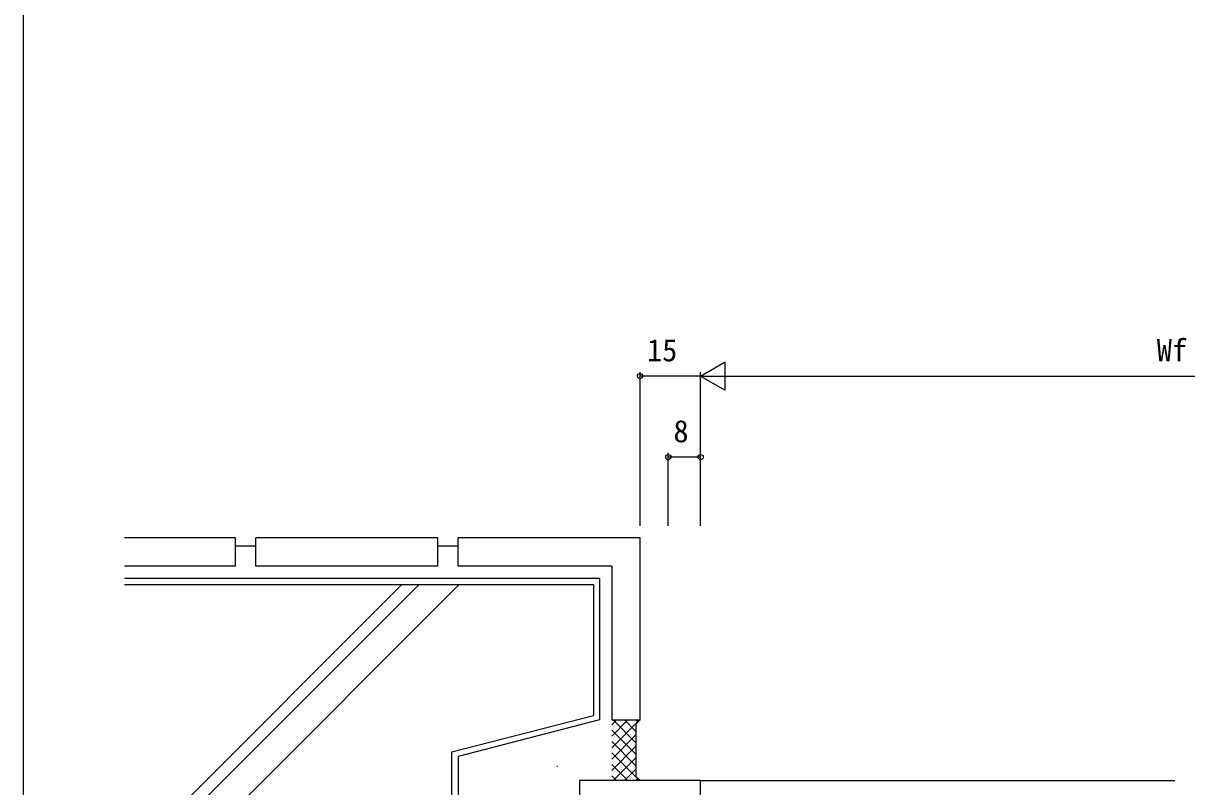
# Model space of a CAD drawing. Units: millimetres, scale not verified. Extents: x -437 to 438, y -681 to 679.
# Drawn here: x -436.7 to -149, y -408.7 to -220 of the extents above; entities that cross this region are included whole.
import ezdxf
from ezdxf.enums import TextEntityAlignment as Align

# ---------------------------------------------------------------- set-up
doc = ezdxf.new("R2010")
doc.units = ezdxf.units.MM
doc.header["$LTSCALE"] = 4
for name, color, linetype in [('0-2_YKK_11', 7, 'Continuous'), ('0-3_YKK_12', 2, 'Continuous'), ('0-5_YKK_D', 6, 'Continuous'), ('0-6_YKK_ZWAK', 7, 'Continuous'), ('0-7_YSS_K', 3, 'Continuous'), ('0-8_YSS_KE', 3, 'Continuous')]:
    doc.layers.add(name, color=color, linetype=linetype)
doc.styles.add('ＭＳ ゴシック', font='')
doc.styles.get('ＭＳ ゴシック').set_extended_font_data('MS Gothic')

msp = doc.modelspace()

# ---------------------------------------------------------------- linework, layer by layer
at = {"layer": '0-2_YKK_11'}
msp.add_lwpolyline([(-269.19, -427.2), (-269.19, -407.2), (-299.19, -407.2), (-299.19, -416.2)], dxfattribs=at)
at = {"layer": '0-3_YKK_12'}
msp.add_line((-269.19, -407.2), (-151.947, -407.2), dxfattribs=at)
at = {"layer": '0-5_YKK_D'}
for p, q in [((-269.202, -307.201), (-263.14, -303.701)), ((-263.14, -310.701), (-263.14, -303.701)), ((-284.19, -344.201), (-284.19, -306.201)), ((-269.19, -307.201), (-284.19, -307.201)), ((-269.202, -344.201), (-269.202, -306.201)), ((-269.202, -307.201), (-263.14, -310.701)), ((-269.202, -307.201), (-257.078, -307.201)), ((-269.19, -344.201), (-269.19, -306.201)), ((-262.202, -307.201), (-38.692, -307.201)), ((-277.19, -344.201), (-277.19, -326.201)), ((-269.19, -327.201), (-277.19, -327.201)), ((-269.19, -344.201), (-269.19, -326.201))]:
    msp.add_line(p, q, dxfattribs=at)
for centre in [(-284.19, -307.201), (-277.19, -327.201), (-269.19, -327.201)]:
    msp.add_circle(centre, 0.637, dxfattribs=at)
at = {"layer": '0-6_YKK_ZWAK'}
msp.add_line((-436.7, 643.8), (-436.7, -681.2), dxfattribs=at)
at = {"layer": '0-7_YSS_K'}
for p, q in [((-343.052, -358.698), (-411.7, -427.346)), ((-338.809, -358.698), (-411.7, -431.589)), ((-328.91, -358.698), (-411.7, -441.488)), ((-411.7, -358.699), (-295.69, -358.699)), ((-295.69, -358.699), (-295.69, -391.083)), ((-330.69, -400.083), (-295.69, -391.083)), ((-287.163, -392.201), (-291.19, -396.229)), ((-289.991, -392.201), (-291.19, -393.4)), ((-284.334, -392.201), (-291.19, -399.057)), ((-290.847, -392.201), (-285.19, -397.858)), ((-288.018, -392.201), (-285.19, -395.03)), ((-285.19, -393.201), (-284.19, -392.201)), ((-285.19, -392.201), (-284.762, -392.629)), ((-285.19, -393.201), (-285.19, -406.199)), ((-291.19, -394.687), (-285.19, -400.687)), ((-285.19, -395.885), (-291.19, -401.885)), ((-291.19, -397.515), (-285.19, -403.515)), ((-285.19, -398.714), (-291.19, -404.714)), ((-330.69, -505.699), (-330.69, -400.083)), ((-291.19, -400.344), (-284.334, -407.2)), ((-285.19, -401.542), (-290.847, -407.199)), ((-304.58, -403.684), (-304.78, -403.684)), ((-291.19, -403.172), (-287.163, -407.199)), ((-285.19, -404.371), (-288.018, -407.199)), ((-291.19, -406), (-289.991, -407.199)), ((-285.19, -406.199), (-284.19, -407.199)), ((-284.762, -406.771), (-285.19, -407.2))]:
    msp.add_line(p, q, dxfattribs=at)
at = {"layer": '0-8_YSS_KE'}
for p, q in [((-384.19, -347.201), (-411.7, -347.201)), ((-384.19, -354.201), (-384.19, -347.201)), ((-334.19, -347.201), (-379.19, -347.201)), ((-379.19, -354.201), (-379.19, -347.201)), ((-334.19, -354.201), (-334.19, -347.201)), ((-284.19, -347.201), (-329.19, -347.201)), ((-329.19, -354.201), (-329.19, -347.201)), ((-284.19, -392.201), (-284.19, -347.201)), ((-379.19, -349.201), (-384.19, -349.201)), ((-329.19, -349.201), (-334.19, -349.201)), ((-384.19, -354.201), (-411.7, -354.201)), ((-334.19, -354.201), (-379.19, -354.201)), ((-291.19, -354.201), (-329.19, -354.201)), ((-291.19, -354.201), (-291.19, -392.201)), ((-294.19, -357.199), (-411.7, -357.199)), ((-294.19, -357.199), (-294.19, -392.199)), ((-294.19, -392.199), (-329.19, -401.199)), ((-291.19, -392.201), (-284.19, -392.201)), ((-329.19, -401.199), (-329.19, -507.199))]:
    msp.add_line(p, q, dxfattribs=at)

# ---------------------------------------------------------------- texts
at = {"layer": '0-5_YKK_D', "style": 'ＭＳ ゴシック'}
for s, p in [('15', (-282.443, -305.201)), ('Wf', (-156.392, -305.201)), ('8', (-275.917, -325.201))]:
    msp.add_text(s, height=5.499, dxfattribs=at).set_placement(p, align=Align.BOTTOM_LEFT)

doc.saveas('drawing.dxf')
